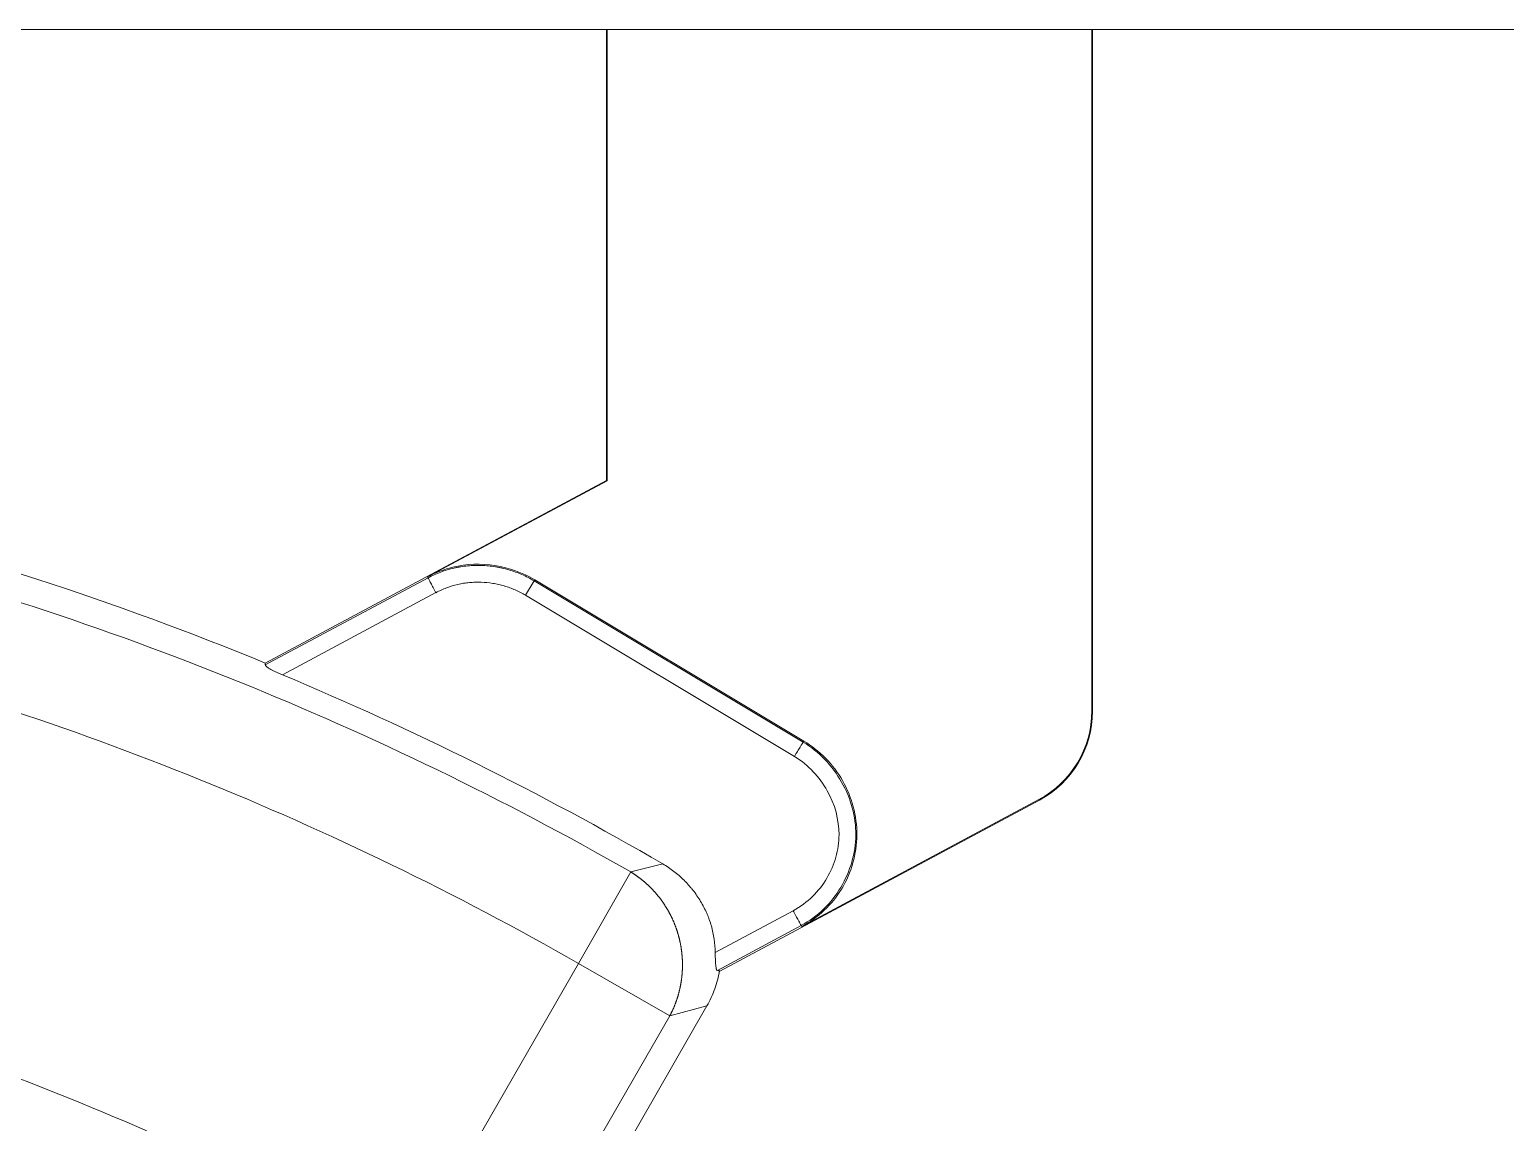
# Model space of a CAD drawing. Header units: millimetres. Extents: x 559 to 1112, y 323 to 643.
# Drawn here: x 760 to 820.7, y 598.4 to 643.3 of the extents above; entities that cross this region are included whole.
import ezdxf

# ---------------------------------------------------------------- set-up
doc = ezdxf.new("R2010")
doc.units = ezdxf.units.MM
doc.layers.add('core', color=7, linetype='Continuous', lineweight=20)

msp = doc.modelspace()

# ---------------------------------------------------------------- linework, layer by layer
at = {"layer": 'core', "lineweight": 13}
for p, q in [((654.535, 643.318), (783.754, 643.318)), ((783.754, 643.318), (783.781, 643.318)), ((783.754, 643.318), (783.754, 624.776)), ((803.728, 643.318), (783.781, 643.318)), ((783.781, 624.76), (783.781, 643.318)), ((803.728, 643.318), (803.754, 643.318)), ((803.728, 643.318), (803.728, 615.289)), ((803.754, 643.318), (849.145, 643.318)), ((803.754, 615.273), (803.754, 643.318)), ((769.715, 617.263), (783.754, 624.776)), ((783.781, 624.76), (776.395, 620.807)), ((783.754, 624.776), (783.781, 624.76)), ((776.417, 620.765), (769.719, 617.181)), ((780.43, 620.049), (780.784, 620.64)), ((780.784, 620.64), (780.809, 620.681)), ((791.848, 614.012), (780.784, 620.64)), ((780.809, 620.681), (791.873, 614.053)), ((776.744, 620.158), (770.426, 616.777)), ((791.494, 613.421), (780.43, 620.049)), ((803.728, 615.289), (803.754, 615.273)), ((791.873, 614.053), (791.848, 614.012)), ((801.57, 611.626), (788.425, 604.592)), ((791.792, 606.423), (801.543, 611.642)), ((801.57, 611.626), (801.543, 611.642)), ((784.756, 608.67), (782.606, 604.908)), ((788.234, 605.356), (791.444, 607.074)), ((788.321, 604.621), (791.769, 606.466)), ((775.541, 592.629), (782.606, 604.908)), ((782.606, 604.908), (786.362, 602.747)), ((787.893, 603.159), (779.709, 588.934)), ((787.893, 603.159), (786.362, 602.747)), ((779.297, 590.468), (786.362, 602.747))]:
    msp.add_line(p, q, dxfattribs=at)
for radius, start, end in [(134.019, 67.68077, 76.24277), (132.897, 60.25446, 75.74554), (128.564, 60.25446, 75.74554), (133.843, 59.83479, 67.32014), (114.397, 60.27533, 75.72467)]:
    msp.add_arc((718.819, 493.284), radius, start, end, dxfattribs=at)
for centre in [(799.463, 615.366), (799.49, 615.35)]:
    msp.add_ellipse(centre, major_axis=(3.678, -2.203), ratio=0.979522, start_param=5.752547, end_param=6.813824, dxfattribs=at)
for points, knots in [([(776.396, 620.804), (776.725, 620.982), (778.162, 621.537), (779.806, 621.282), (780.809, 620.681)], [0, 0, 0, 0, 0.244958, 1, 1, 1, 1]), ([(780.784, 620.64), (780.62, 620.739), (780.451, 620.825), (780.104, 620.975), (779.926, 621.04), (779.653, 621.119), (779.561, 621.143), (779.422, 621.175), (779.375, 621.184), (779.281, 621.202), (779.234, 621.211), (778.998, 621.249), (778.808, 621.267), (778.521, 621.277), (778.426, 621.277), (778.236, 621.272), (778.046, 621.26), (777.857, 621.236), (777.716, 621.213), (777.669, 621.205), (777.575, 621.186), (777.528, 621.176), (777.296, 621.122), (777.114, 621.067), (776.76, 620.932), (776.587, 620.853), (776.419, 620.762)], [0, 0, 0, 0, 0.125, 0.125, 0.25, 0.25, 0.3125, 0.3125, 0.34375, 0.34375, 0.375, 0.375, 0.5, 0.5, 0.5625, 0.5625, 0.625, 0.6875, 0.6875, 0.71875, 0.71875, 0.75, 0.75, 0.875, 0.875, 1, 1, 1, 1]), ([(776.419, 620.762), (776.422, 620.756), (776.427, 620.747), (776.44, 620.722), (776.448, 620.707), (776.468, 620.671), (776.479, 620.651), (776.504, 620.604), (776.517, 620.579), (776.547, 620.524), (776.563, 620.495), (776.596, 620.433), (776.614, 620.4), (776.65, 620.333), (776.669, 620.298), (776.707, 620.227), (776.726, 620.191), (776.746, 620.155)], [0, 0, 0, 0, 0.125, 0.125, 0.25, 0.25, 0.375, 0.375, 0.5, 0.5, 0.625, 0.625, 0.75, 0.75, 0.875, 0.875, 1, 1, 1, 1]), ([(776.746, 620.155), (776.888, 620.232), (777.034, 620.299), (777.333, 620.412), (777.486, 620.459), (777.682, 620.504), (777.722, 620.512), (777.801, 620.528), (777.92, 620.549), (778.119, 620.574), (778.279, 620.583), (778.4, 620.587), (778.44, 620.587), (778.521, 620.587), (778.561, 620.586), (778.763, 620.579), (778.923, 620.563), (779.122, 620.531), (779.161, 620.523), (779.241, 620.508), (779.28, 620.5), (779.398, 620.473), (779.476, 620.453), (779.706, 620.386), (779.856, 620.332), (780.148, 620.205), (780.291, 620.132), (780.43, 620.049)], [0, 0, 0, 0, 0.125, 0.125, 0.25, 0.25, 0.28125, 0.28125, 0.3125, 0.375, 0.4375, 0.4375, 0.46875, 0.46875, 0.5, 0.5, 0.625, 0.625, 0.65625, 0.65625, 0.6875, 0.6875, 0.75, 0.75, 0.875, 0.875, 1, 1, 1, 1]), ([(769.719, 617.181), (769.72, 617.172), (769.726, 617.161), (769.74, 617.145), (769.743, 617.142), (769.75, 617.135), (769.753, 617.132), (769.766, 617.121), (769.784, 617.106), (769.807, 617.09), (769.832, 617.073), (769.846, 617.064), (769.888, 617.037), (769.92, 617.019), (769.971, 616.991), (769.989, 616.982), (770.025, 616.963), (770.043, 616.953), (770.099, 616.925), (770.138, 616.906), (770.198, 616.878), (770.218, 616.869), (770.259, 616.85), (770.28, 616.841), (770.342, 616.813), (770.384, 616.795), (770.426, 616.777)], [0, 0, 0, 0, 0.125, 0.125, 0.15625, 0.15625, 0.1875, 0.1875, 0.25, 0.3125, 0.3125, 0.375, 0.375, 0.5, 0.5, 0.5625, 0.5625, 0.625, 0.625, 0.75, 0.75, 0.8125, 0.8125, 0.875, 0.875, 1, 1, 1, 1]), ([(791.769, 606.466), (792.109, 606.648), (792.73, 607.107), (793.441, 608.011), (793.898, 609.061), (794.13, 610.56), (793.705, 612.078), (792.784, 613.324), (792.179, 613.814), (791.848, 614.012)], [0, 0, 0, 0, 0.125, 0.25, 0.375, 0.5, 0.75, 0.875, 1, 1, 1, 1]), ([(791.873, 614.053), (792.205, 613.853), (792.813, 613.375), (793.511, 612.455), (793.959, 611.365), (794.117, 610.192), (793.948, 609.024), (793.482, 607.948), (792.757, 607.06), (792.131, 606.611), (791.79, 606.426)], [0, 0, 0, 0, 0.125, 0.25, 0.375, 0.499999, 0.624999, 0.749999, 0.874999, 1, 1, 1, 1]), ([(791.494, 613.421), (791.781, 613.242), (792.297, 612.814), (793.071, 611.764), (793.415, 610.51), (793.235, 609.267), (792.866, 608.396), (792.272, 607.634), (791.739, 607.238), (791.443, 607.076)], [0, 0, 0, 0, 0.125, 0.25, 0.5, 0.625, 0.75, 0.875, 1, 1, 1, 1]), ([(786.362, 602.747), (786.367, 602.757), (786.378, 602.777), (786.394, 602.807), (786.409, 602.838), (786.424, 602.868), (786.439, 602.899), (786.454, 602.93), (786.469, 602.96), (786.483, 602.991), (786.497, 603.022), (786.511, 603.053), (786.524, 603.085), (786.538, 603.116), (786.551, 603.147), (786.564, 603.179), (786.576, 603.21), (786.589, 603.242), (786.601, 603.274), (786.613, 603.306), (786.624, 603.338), (786.636, 603.37), (786.647, 603.402), (786.657, 603.434), (786.668, 603.466), (786.678, 603.498), (786.689, 603.531), (786.698, 603.563), (786.708, 603.596), (786.717, 603.628), (786.726, 603.661), (786.735, 603.694), (786.744, 603.726), (786.752, 603.759), (786.76, 603.792), (786.768, 603.825), (786.776, 603.858), (786.783, 603.891), (786.79, 603.924), (786.797, 603.957), (786.804, 603.99), (786.81, 604.024), (786.816, 604.057), (786.822, 604.09), (786.828, 604.124), (786.833, 604.157), (786.838, 604.19), (786.843, 604.224), (786.847, 604.257), (786.852, 604.291), (786.856, 604.324), (786.859, 604.358), (786.863, 604.391), (786.866, 604.425), (786.869, 604.459), (786.872, 604.492), (786.875, 604.526), (786.877, 604.559), (786.879, 604.593), (786.881, 604.627), (786.882, 604.66), (786.883, 604.694), (786.885, 604.728), (786.885, 604.761), (786.886, 604.795), (786.886, 604.829), (786.886, 604.863), (786.886, 604.896), (786.885, 604.93), (786.885, 604.964), (786.884, 604.997), (786.882, 605.031), (786.881, 605.065), (786.879, 605.098), (786.877, 605.132), (786.875, 605.165), (786.872, 605.199), (786.869, 605.232), (786.866, 605.266), (786.863, 605.299), (786.86, 605.333), (786.856, 605.366), (786.852, 605.4), (786.848, 605.433), (786.843, 605.466), (786.838, 605.5), (786.833, 605.533), (786.828, 605.566), (786.823, 605.599), (786.817, 605.632), (786.811, 605.666), (786.805, 605.699), (786.798, 605.732), (786.791, 605.764), (786.784, 605.797), (786.777, 605.83), (786.77, 605.863), (786.762, 605.896), (786.754, 605.928), (786.746, 605.961), (786.738, 605.993), (786.729, 606.026), (786.72, 606.058), (786.711, 606.091), (786.701, 606.123), (786.692, 606.155), (786.682, 606.187), (786.672, 606.219), (786.661, 606.251), (786.651, 606.283), (786.64, 606.315), (786.629, 606.347), (786.618, 606.378), (786.606, 606.41), (786.594, 606.442), (786.582, 606.473), (786.57, 606.504), (786.558, 606.536), (786.545, 606.567), (786.532, 606.598), (786.519, 606.629), (786.505, 606.659), (786.492, 606.69), (786.478, 606.721), (786.464, 606.751), (786.449, 606.782), (786.435, 606.812), (786.42, 606.842), (786.405, 606.873), (786.39, 606.903), (786.374, 606.932), (786.359, 606.962), (786.343, 606.992), (786.327, 607.021), (786.31, 607.051), (786.294, 607.08), (786.277, 607.109), (786.26, 607.138), (786.243, 607.167), (786.225, 607.196), (786.207, 607.225), (786.19, 607.254), (786.171, 607.282), (786.153, 607.31), (786.135, 607.338), (786.116, 607.366), (786.097, 607.394), (786.078, 607.422), (786.058, 607.45), (786.039, 607.477), (786.019, 607.504), (785.999, 607.532), (785.979, 607.559), (785.958, 607.586), (785.938, 607.612), (785.917, 607.639), (785.896, 607.665), (785.874, 607.692), (785.853, 607.718), (785.831, 607.744), (785.81, 607.769), (785.787, 607.795), (785.765, 607.821), (785.743, 607.846), (785.72, 607.871), (785.697, 607.896), (785.674, 607.921), (785.651, 607.945), (785.628, 607.97), (785.604, 607.994), (785.58, 608.018), (785.556, 608.042), (785.532, 608.066), (785.508, 608.09), (785.483, 608.113), (785.459, 608.136), (785.434, 608.159), (785.409, 608.182), (785.383, 608.205), (785.358, 608.227), (785.332, 608.249), (785.306, 608.271), (785.28, 608.293), (785.254, 608.315), (785.228, 608.336), (785.202, 608.358), (785.175, 608.379), (785.148, 608.4), (785.121, 608.42), (785.094, 608.441), (785.067, 608.461), (785.039, 608.481), (785.012, 608.501), (784.984, 608.521), (784.956, 608.54), (784.928, 608.559), (784.899, 608.579), (784.871, 608.597), (784.842, 608.616), (784.814, 608.634), (784.785, 608.652), (784.765, 608.664), (784.756, 608.67)], [0, 0, 0, 0, 0.005095, 0.010187, 0.015276, 0.020363, 0.025447, 0.030529, 0.035608, 0.040684, 0.045758, 0.05083, 0.055899, 0.060965, 0.066029, 0.071091, 0.07615, 0.081207, 0.086261, 0.091313, 0.096363, 0.10141, 0.106455, 0.111498, 0.116539, 0.121577, 0.126613, 0.131647, 0.136679, 0.141709, 0.146736, 0.151762, 0.156785, 0.161807, 0.166826, 0.171843, 0.176859, 0.181872, 0.186884, 0.191894, 0.196902, 0.201908, 0.206912, 0.211915, 0.216915, 0.221914, 0.226912, 0.231907, 0.236901, 0.241894, 0.246885, 0.251874, 0.256862, 0.261848, 0.266832, 0.271816, 0.276798, 0.281778, 0.286757, 0.291735, 0.296712, 0.301687, 0.306661, 0.311634, 0.316605, 0.321576, 0.326545, 0.331513, 0.33648, 0.341446, 0.346411, 0.351375, 0.356339, 0.361301, 0.366262, 0.371223, 0.376183, 0.381141, 0.3861, 0.391057, 0.396014, 0.40097, 0.405925, 0.41088, 0.415834, 0.420788, 0.425741, 0.430694, 0.435646, 0.440598, 0.44555, 0.450501, 0.455452, 0.460402, 0.465353, 0.470303, 0.475252, 0.480202, 0.485152, 0.490101, 0.495051, 0.5, 0.504949, 0.509899, 0.514848, 0.519798, 0.524748, 0.529697, 0.534647, 0.539598, 0.544548, 0.549499, 0.55445, 0.559402, 0.564354, 0.569306, 0.574259, 0.579212, 0.584166, 0.58912, 0.594075, 0.59903, 0.603986, 0.608943, 0.6139, 0.618859, 0.623817, 0.628777, 0.633738, 0.638699, 0.643661, 0.648625, 0.653589, 0.658554, 0.66352, 0.668487, 0.673455, 0.678424, 0.683395, 0.688366, 0.693339, 0.698313, 0.703288, 0.708265, 0.713243, 0.718222, 0.723202, 0.728184, 0.733168, 0.738152, 0.743138, 0.748126, 0.753115, 0.758106, 0.763099, 0.768093, 0.773088, 0.778086, 0.783085, 0.788085, 0.793088, 0.798092, 0.803098, 0.808106, 0.813116, 0.818128, 0.823141, 0.828157, 0.833174, 0.838193, 0.843215, 0.848238, 0.853264, 0.858291, 0.863321, 0.868353, 0.873387, 0.878423, 0.883461, 0.888502, 0.893545, 0.89859, 0.903637, 0.908687, 0.913739, 0.918793, 0.92385, 0.928909, 0.933971, 0.939035, 0.944101, 0.94917, 0.954242, 0.959316, 0.964392, 0.969471, 0.974553, 0.979637, 0.984724, 0.989813, 0.994905, 1, 1, 1, 1]), ([(786.074, 609.001), (786.235, 608.907), (786.388, 608.804), (786.68, 608.58), (786.818, 608.459), (787.014, 608.264), (787.078, 608.197), (787.171, 608.093), (787.201, 608.058), (787.261, 607.987), (787.29, 607.951), (787.433, 607.768), (787.538, 607.617), (787.727, 607.302), (787.811, 607.138), (787.904, 606.926), (787.922, 606.884), (787.957, 606.797), (787.973, 606.754), (788.02, 606.623), (788.049, 606.535), (788.125, 606.269), (788.163, 606.089), (788.216, 605.726), (788.231, 605.542), (788.234, 605.356)], [0, 0, 0, 0, 0.125, 0.125, 0.25, 0.25, 0.3125, 0.3125, 0.34375, 0.34375, 0.375, 0.375, 0.5, 0.5, 0.625, 0.625, 0.65625, 0.65625, 0.6875, 0.6875, 0.75, 0.75, 0.875, 0.875, 1, 1, 1, 1]), ([(791.769, 606.466), (791.766, 606.472), (791.761, 606.481), (791.748, 606.506), (791.74, 606.521), (791.72, 606.558), (791.709, 606.578), (791.684, 606.625), (791.671, 606.65), (791.641, 606.706), (791.625, 606.735), (791.592, 606.798), (791.574, 606.831), (791.538, 606.898), (791.519, 606.933), (791.481, 607.004), (791.462, 607.04), (791.443, 607.076)], [0, 0, 0, 0, 0.125, 0.125, 0.25, 0.25, 0.375, 0.375, 0.5, 0.5, 0.625, 0.625, 0.75, 0.75, 0.875, 0.875, 1, 1, 1, 1]), ([(788.234, 605.356), (788.235, 605.312), (788.235, 605.269), (788.237, 605.185), (788.238, 605.143), (788.24, 605.081), (788.241, 605.06), (788.242, 605.02), (788.243, 605), (788.246, 604.943), (788.248, 604.906), (788.251, 604.854), (788.253, 604.837), (788.256, 604.805), (788.258, 604.789), (788.263, 604.745), (788.268, 604.719), (788.274, 604.691), (788.276, 604.686), (788.279, 604.676), (788.283, 604.661), (788.292, 604.642), (788.299, 604.631), (788.306, 604.625), (788.308, 604.623), (788.312, 604.62), (788.314, 604.619), (788.317, 604.618)], [0, 0, 0, 0, 0.125, 0.125, 0.25, 0.25, 0.3125, 0.3125, 0.375, 0.375, 0.5, 0.5, 0.5625, 0.5625, 0.625, 0.625, 0.75, 0.75, 0.78125, 0.78125, 0.8125, 0.875, 0.9375, 0.9375, 0.96875, 0.96875, 1, 1, 1, 1]), ([(788.41, 604.6), (788.388, 604.472), (788.361, 604.347), (788.296, 604.099), (788.22, 603.855), (788.124, 603.618), (788.017, 603.386), (787.958, 603.271), (787.893, 603.159)], [0, 0, 0, 0, 0.25, 0.25, 0.5, 0.75, 0.75, 1, 1, 1, 1])]:
    msp.add_open_spline(points, degree=3, knots=knots, dxfattribs=at)
for points, degree in [([(776.396, 620.804), (776.404, 620.79), (776.411, 620.776), (776.419, 620.762)], 3), ([(769.719, 617.181), (769.718, 617.208), (769.716, 617.236), (769.715, 617.263)], 3), ([(791.848, 614.012), (791.834, 613.988), (791.741, 613.833), (791.578, 613.562), (791.494, 613.421)], 3), ([(784.756, 608.67), (785.194, 608.783), (785.633, 608.894), (786.074, 609.002)], 3), ([(791.769, 606.466), (791.777, 606.452), (791.782, 606.44), (791.79, 606.426)], 3), ([(788.321, 604.621), (788.425, 604.592)], 1)]:
    msp.add_open_spline(points, degree=degree, dxfattribs=at)

doc.saveas('drawing.dxf')
